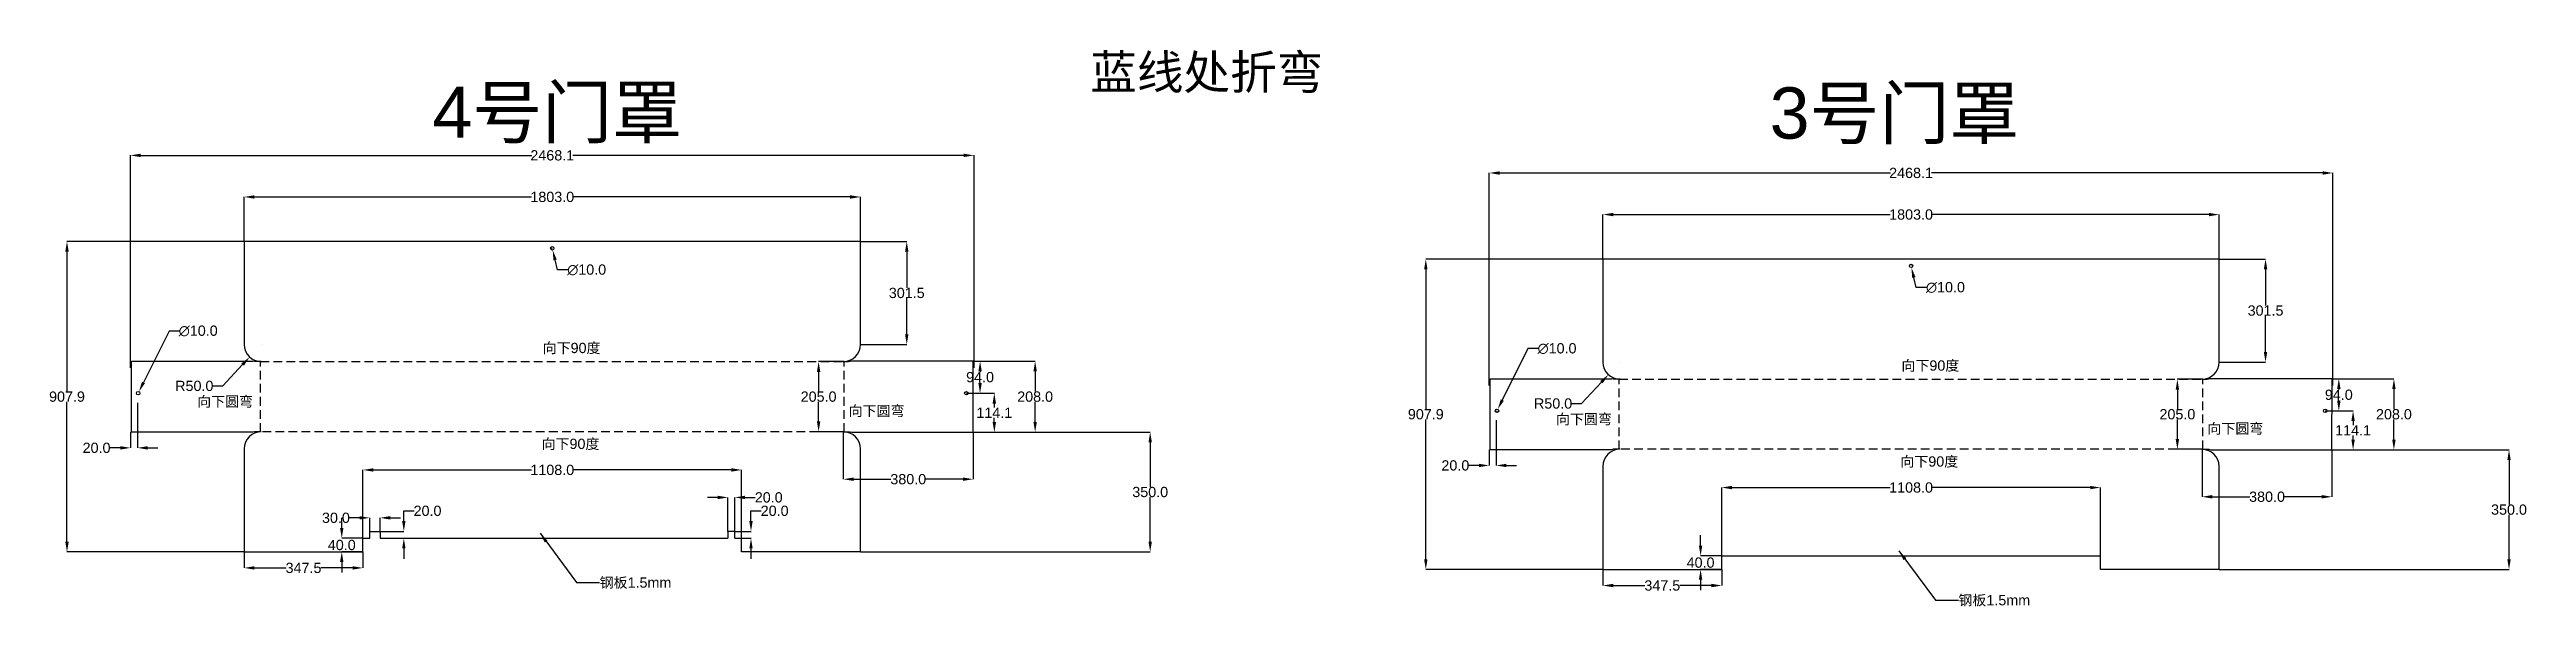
# Model space of a CAD drawing. Header units: millimetres. Extents: x -567 to 6680, y -175 to 1454.
import ezdxf

# ---------------------------------------------------------------- set-up
doc = ezdxf.new("R2010")
doc.units = ezdxf.units.MM
doc.linetypes.add('DASHEDX2', pattern=[38.1, 25.4, -12.7])
doc.styles.get("Standard").update_dxf_attribs({"font": 'arial.ttf'})
doc.dimstyles.get("Standard").update_dxf_attribs({"dimtxt": 30, "dimasz": 30, "dimexe": 0.18, "dimexo": 0.0625, "dimgap": 0.09, "dimtad": 0, "dimtih": 1, "dimtoh": 1, "dimdec": 1, "dimzin": 0, "dimdsep": 46, "dimtxsty": 'Standard', "dimcen": 0.09, "dimclrd": 3, "dimclre": 3, "dimclrt": 3, "dimadec": 0, "dimazin": 0, "dimtfac": 1, "dimtdec": 1, "dimtofl": 0, "dimtmove": 0, "dimatfit": 3, "dimfxl": 1, "dimtolj": 1, "dimtzin": 0, "dimarcsym": 0})

# ---------------------------------------------------------------- blocks, each defined once
blk = doc.blocks.new('*D2')
at = {"color": 3, "lineweight": -2, "transparency": 16777216}
for p, q in [((-217.2, 631.1), (-291.9, 480.6)), ((-187.2, 631.1), (-217.2, 631.1)), ((-307.6, 449.3), (-307.4, 449.3)), ((-307.5, 449.2), (-307.5, 449.4))]:
    blk.add_line(p, q, dxfattribs=at)
at = {"color": 3, "transparency": 16777216}
blk.add_solid([(-296.4, 482.8), (-287.5, 478.4), (-305.3, 453.7)], dxfattribs=at)
at = {"layer": 'Defpoints', "color": 0, "transparency": 16777216}
for p in [(-309.7, 444.8), (-305.3, 453.7)]:
    blk.add_point(p, dxfattribs=at)
at = {"color": 3, "transparency": 16777216, "insert": (-131.9, 631.1), "char_height": 30, "attachment_point": 5}
blk.add_mtext('\\A1;∅10.0', dxfattribs=at)
blk = doc.blocks.new('*D3')
at = {"color": 3, "lineweight": -2, "transparency": 16777216}
for p, q in [((52.4, 591.6), (52.6, 591.6)), ((52.5, 591.5), (52.5, 591.7)), ((-60, 470.4), (-1.9, 532.9)), ((-90, 470.4), (-60, 470.4))]:
    blk.add_line(p, q, dxfattribs=at)
at = {"color": 3, "transparency": 16777216}
blk.add_solid([(-5.6, 536.3), (1.8, 529.5), (18.5, 554.9)], dxfattribs=at)
at = {"layer": 'Defpoints', "color": 0, "transparency": 16777216}
for p in [(52.5, 591.6), (18.5, 554.9)]:
    blk.add_point(p, dxfattribs=at)
at = {"color": 3, "transparency": 16777216, "insert": (-143.3, 470.4), "char_height": 30, "attachment_point": 5}
blk.add_mtext('\\A1;R50.0', dxfattribs=at)
blk = doc.blocks.new('*D4')
at = {"color": 3, "lineweight": -2, "transparency": 16777216}
for p, q in [((-310, 421.3), (-310, 289.1)), ((-330, 334.9), (-330, 289.1)), ((-360, 289.3), (-390, 289.3)), ((-280, 289.3), (-250, 289.3))]:
    blk.add_line(p, q, dxfattribs=at)
at = {"color": 3, "transparency": 16777216}
for points in [[(-360, 294.3), (-360, 284.3), (-330, 289.3)], [(-280, 294.3), (-280, 284.3), (-310, 289.3)]]:
    blk.add_solid(points, dxfattribs=at)
at = {"layer": 'Defpoints', "color": 0, "transparency": 16777216}
for p in [(-310, 421.4), (-330, 335), (-330, 289.3)]:
    blk.add_point(p, dxfattribs=at)
at = {"color": 3, "transparency": 16777216, "insert": (-429.3, 289.3), "char_height": 30, "attachment_point": 5}
blk.add_mtext('\\A1;20.0', dxfattribs=at)
blk = doc.blocks.new('*D6')
at = {"color": 3, "lineweight": -2, "transparency": 16777216}
for p, q in [((2135.6, 335), (2653.6, 335)), ((2653.4, 305), (2653.4, 175.4)), ((2653.4, 15), (2653.4, 144.6)), ((1805.6, -15), (2653.6, -15))]:
    blk.add_line(p, q, dxfattribs=at)
at = {"color": 3, "transparency": 16777216}
for points in [[(2648.4, 305), (2658.4, 305), (2653.4, 335)], [(2648.4, 15), (2658.4, 15), (2653.4, -15)]]:
    blk.add_solid(points, dxfattribs=at)
at = {"layer": 'Defpoints', "color": 0, "transparency": 16777216}
for p in [(2135.5, 335), (2653.4, 335), (1805.5, -15)]:
    blk.add_point(p, dxfattribs=at)
at = {"color": 3, "transparency": 16777216, "insert": (2653.4, 160), "char_height": 30, "attachment_point": 5}
blk.add_mtext('\\A1;350.0', dxfattribs=at)
blk = doc.blocks.new('*D8')
at = {"color": 3, "lineweight": -2, "transparency": 16777216}
for p, q in [((2.5, -15), (2.5, -62)), ((32.5, -61.9), (125.4, -61.9)), ((320, -61.9), (227.1, -61.9)), ((350, -15.1), (350, -62))]:
    blk.add_line(p, q, dxfattribs=at)
at = {"color": 3, "transparency": 16777216}
for points in [[(32.5, -56.9), (32.5, -66.9), (2.5, -61.9)], [(320, -56.9), (320, -66.9), (350, -61.9)]]:
    blk.add_solid(points, dxfattribs=at)
at = {"layer": 'Defpoints', "color": 0, "transparency": 16777216}
for p in [(2.5, -14.9), (350, -15), (350, -61.9)]:
    blk.add_point(p, dxfattribs=at)
at = {"color": 3, "transparency": 16777216, "insert": (176.2, -61.9), "char_height": 30, "attachment_point": 5}
blk.add_mtext('\\A1;347.5', dxfattribs=at)
blk = doc.blocks.new('*D9')
at = {"color": 3, "lineweight": -2, "transparency": 16777216}
for p, q in [((2135.6, 543), (2316.9, 543)), ((2316.7, 513), (2316.7, 454.4)), ((2316.7, 365), (2316.7, 423.6)), ((2135.6, 335), (2316.9, 335))]:
    blk.add_line(p, q, dxfattribs=at)
at = {"color": 3, "transparency": 16777216}
for points in [[(2311.7, 513), (2321.7, 513), (2316.7, 543)], [(2311.7, 365), (2321.7, 365), (2316.7, 335)]]:
    blk.add_solid(points, dxfattribs=at)
at = {"layer": 'Defpoints', "color": 0, "transparency": 16777216}
for p in [(2135.5, 543), (2135.5, 335), (2316.7, 335)]:
    blk.add_point(p, dxfattribs=at)
at = {"color": 3, "transparency": 16777216, "insert": (2316.7, 439), "char_height": 30, "attachment_point": 5}
blk.add_mtext('\\A1;208.0', dxfattribs=at)
blk = doc.blocks.new('*D10')
at = {"color": 3, "lineweight": -2, "transparency": 16777216}
for p, q in [((-330.1, 523.1), (-330.1, 1145)), ((-300.1, 1144.8), (844.2, 1144.8)), ((2108, 1144.8), (963.7, 1144.8)), ((2138, 523.1), (2138, 1145))]:
    blk.add_line(p, q, dxfattribs=at)
at = {"color": 3, "transparency": 16777216}
for points in [[(-300.1, 1149.8), (-300.1, 1139.8), (-330.1, 1144.8)], [(2108, 1149.8), (2108, 1139.8), (2138, 1144.8)]]:
    blk.add_solid(points, dxfattribs=at)
at = {"layer": 'Defpoints', "color": 0, "transparency": 16777216}
for p in [(2138, 1144.8), (-330.1, 523), (2138, 523.1)]:
    blk.add_point(p, dxfattribs=at)
at = {"color": 3, "transparency": 16777216, "insert": (904, 1144.8), "char_height": 30, "attachment_point": 5}
blk.add_mtext('\\A1;2468.1', dxfattribs=at)
blk = doc.blocks.new('*D12')
at = {"color": 3, "lineweight": -2, "transparency": 16777216}
for p, q in [((1757.9, 541.5), (1683, 541.5)), ((1683.2, 511.5), (1683.2, 454.4)), ((1683.2, 366.5), (1683.2, 423.6)), ((1757.9, 336.5), (1683, 336.5))]:
    blk.add_line(p, q, dxfattribs=at)
at = {"color": 3, "transparency": 16777216}
for points in [[(1678.2, 511.5), (1688.2, 511.5), (1683.2, 541.5)], [(1678.2, 366.5), (1688.2, 366.5), (1683.2, 336.5)]]:
    blk.add_solid(points, dxfattribs=at)
at = {"layer": 'Defpoints', "color": 0, "transparency": 16777216}
for p in [(1683.2, 541.5), (1758, 541.5), (1758, 336.5)]:
    blk.add_point(p, dxfattribs=at)
at = {"color": 3, "transparency": 16777216, "insert": (1683.2, 439), "char_height": 30, "attachment_point": 5}
blk.add_mtext('\\A1;205.0', dxfattribs=at)
blk = doc.blocks.new('*D14')
at = {"color": 3, "lineweight": -2, "transparency": 16777216}
for p, q in [((1755.5, 336.4), (1755.5, 197.5)), ((2135.5, 334.9), (2135.5, 197.5)), ((1785.5, 197.6), (1894.9, 197.6)), ((2105.5, 197.6), (1996.1, 197.6))]:
    blk.add_line(p, q, dxfattribs=at)
at = {"color": 3, "transparency": 16777216}
for points in [[(1785.5, 202.6), (1785.5, 192.6), (1755.5, 197.6)], [(2105.5, 202.6), (2105.5, 192.6), (2135.5, 197.6)]]:
    blk.add_solid(points, dxfattribs=at)
at = {"layer": 'Defpoints', "color": 0, "transparency": 16777216}
for p in [(1755.5, 336.5), (2135.5, 335), (2135.5, 197.6)]:
    blk.add_point(p, dxfattribs=at)
at = {"color": 3, "transparency": 16777216, "insert": (1945.5, 197.6), "char_height": 30, "attachment_point": 5}
blk.add_mtext('\\A1;380.0', dxfattribs=at)
blk = doc.blocks.new('*D15')
at = {"color": 3, "lineweight": -2, "transparency": 16777216}
for p, q in [((2115.6, 449), (2197.5, 449)), ((2197.3, 419), (2197.3, 407.1)), ((2197.3, 364.9), (2197.3, 376.8)), ((2138.1, 334.9), (2197.5, 334.9))]:
    blk.add_line(p, q, dxfattribs=at)
at = {"color": 3, "transparency": 16777216}
for points in [[(2192.3, 419), (2202.3, 419), (2197.3, 449)], [(2192.3, 364.9), (2202.3, 364.9), (2197.3, 334.9)]]:
    blk.add_solid(points, dxfattribs=at)
at = {"layer": 'Defpoints', "color": 0, "transparency": 16777216}
for p in [(2115.5, 449), (2138, 334.9), (2197.3, 334.9)]:
    blk.add_point(p, dxfattribs=at)
at = {"color": 3, "transparency": 16777216, "insert": (2197.3, 392), "char_height": 30, "attachment_point": 5}
blk.add_mtext('\\A1;114.1', dxfattribs=at)
blk = doc.blocks.new('*D16')
at = {"color": 3, "lineweight": -2, "transparency": 16777216}
for p, q in [((2135.6, 543), (2155.7, 543)), ((2155.6, 513), (2155.6, 511.4)), ((2115.6, 449), (2155.7, 449)), ((2155.6, 479), (2155.6, 480.6))]:
    blk.add_line(p, q, dxfattribs=at)
at = {"color": 3, "transparency": 16777216}
for points in [[(2150.6, 513), (2160.6, 513), (2155.6, 543)], [(2150.6, 479), (2160.6, 479), (2155.6, 449)]]:
    blk.add_solid(points, dxfattribs=at)
at = {"layer": 'Defpoints', "color": 0, "transparency": 16777216}
for p in [(2135.5, 543), (2155.6, 543), (2115.5, 449)]:
    blk.add_point(p, dxfattribs=at)
at = {"color": 3, "transparency": 16777216, "insert": (2155.6, 496), "char_height": 30, "attachment_point": 5}
blk.add_mtext('\\A1;94.0', dxfattribs=at)
blk = doc.blocks.new('*D17')
at = {"color": 3, "lineweight": -2, "transparency": 16777216}
for p, q in [((340, 84.6), (310, 84.6)), ((370, 45.1), (370, 84.8)), ((400, 45.1), (400, 84.8)), ((430, 84.6), (460, 84.6))]:
    blk.add_line(p, q, dxfattribs=at)
at = {"color": 3, "transparency": 16777216}
for points in [[(340, 89.6), (340, 79.6), (370, 84.6)], [(430, 89.6), (430, 79.6), (400, 84.6)]]:
    blk.add_solid(points, dxfattribs=at)
at = {"layer": 'Defpoints', "color": 0, "transparency": 16777216}
for p in [(370, 84.6), (370, 45), (400, 45)]:
    blk.add_point(p, dxfattribs=at)
at = {"color": 3, "transparency": 16777216, "insert": (271, 84.6), "char_height": 30, "attachment_point": 5}
blk.add_mtext('\\A1;30.0', dxfattribs=at)
blk = doc.blocks.new('*D37')
at = {"color": 3, "lineweight": -2, "transparency": 16777216}
for p, q in [((903.8, 873), (904, 873)), ((903.9, 872.9), (903.9, 873.1)), ((919.3, 809.8), (912.2, 839)), ((949.3, 809.8), (919.3, 809.8))]:
    blk.add_line(p, q, dxfattribs=at)
at = {"color": 3, "transparency": 16777216}
blk.add_solid([(917.1, 840.2), (907.4, 837.8), (905.1, 868.1)], dxfattribs=at)
at = {"layer": 'Defpoints', "color": 0, "transparency": 16777216}
for p in [(902.8, 877.9), (905.1, 868.1)]:
    blk.add_point(p, dxfattribs=at)
at = {"color": 3, "transparency": 16777216, "insert": (1004.6, 809.8), "char_height": 30, "attachment_point": 5}
blk.add_mtext('\\A1;∅10.0', dxfattribs=at)
blk = doc.blocks.new('*D41')
at = {"color": 3, "lineweight": -2, "transparency": 16777216}
for p, q in [((288.1, 55), (288.1, 85)), ((349.9, 25), (288, 25)), ((349.9, -15), (288, -15)), ((288.1, -45), (288.1, -75))]:
    blk.add_line(p, q, dxfattribs=at)
at = {"color": 3, "transparency": 16777216}
for points in [[(283.1, 55), (293.1, 55), (288.1, 25)], [(283.1, -45), (293.1, -45), (288.1, -15)]]:
    blk.add_solid(points, dxfattribs=at)
at = {"layer": 'Defpoints', "color": 0, "transparency": 16777216}
for p in [(288.1, 25), (350, 25), (350, -15)]:
    blk.add_point(p, dxfattribs=at)
at = {"color": 3, "transparency": 16777216, "insert": (288.1, 5), "char_height": 30, "attachment_point": 5}
blk.add_mtext('\\A1;40.0', dxfattribs=at)
blk = doc.blocks.new('*D42')
at = {"color": 3, "lineweight": -2, "transparency": 16777216}
for p, q in [((469.7, 75), (469.7, 105)), ((469.7, 105), (499.7, 105)), ((400.1, 45), (469.9, 45)), ((400.1, 25), (469.9, 25)), ((469.7, -5), (469.7, -35))]:
    blk.add_line(p, q, dxfattribs=at)
at = {"color": 3, "transparency": 16777216}
for points in [[(464.7, 75), (474.7, 75), (469.7, 45)], [(464.7, -5), (474.7, -5), (469.7, 25)]]:
    blk.add_solid(points, dxfattribs=at)
at = {"layer": 'Defpoints', "color": 0, "transparency": 16777216}
for p in [(400, 45), (400, 25), (469.7, 45)]:
    blk.add_point(p, dxfattribs=at)
at = {"color": 3, "transparency": 16777216, "insert": (539, 105), "char_height": 30, "attachment_point": 5}
blk.add_mtext('\\A1;20.0', dxfattribs=at)
blk = doc.blocks.new('*D43')
at = {"color": 3, "lineweight": -2, "transparency": 16777216}
for p, q in [((1388, 144.3), (1358, 144.3)), ((1418, 45.1), (1418, 144.4)), ((1438, 45.1), (1438, 144.4)), ((1468, 144.3), (1498, 144.3))]:
    blk.add_line(p, q, dxfattribs=at)
at = {"color": 3, "transparency": 16777216}
for points in [[(1388, 149.3), (1388, 139.3), (1418, 144.3)], [(1468, 149.3), (1468, 139.3), (1438, 144.3)]]:
    blk.add_solid(points, dxfattribs=at)
at = {"layer": 'Defpoints', "color": 0, "transparency": 16777216}
for p in [(1438, 144.3), (1418, 45), (1438, 45)]:
    blk.add_point(p, dxfattribs=at)
at = {"color": 3, "transparency": 16777216, "insert": (1537.3, 144.3), "char_height": 30, "attachment_point": 5}
blk.add_mtext('\\A1;20.0', dxfattribs=at)
blk = doc.blocks.new('*D44')
at = {"color": 3, "lineweight": -2, "transparency": 16777216}
for p, q in [((1485.4, 75), (1485.4, 105)), ((1485.4, 105), (1515.4, 105)), ((1438.1, 45), (1485.5, 45)), ((1438.1, 25), (1485.5, 25)), ((1485.4, -5), (1485.4, -35))]:
    blk.add_line(p, q, dxfattribs=at)
at = {"color": 3, "transparency": 16777216}
for points in [[(1480.4, 75), (1490.4, 75), (1485.4, 45)], [(1480.4, -5), (1490.4, -5), (1485.4, 25)]]:
    blk.add_solid(points, dxfattribs=at)
at = {"layer": 'Defpoints', "color": 0, "transparency": 16777216}
for p in [(1438, 45), (1438, 25), (1485.4, 45)]:
    blk.add_point(p, dxfattribs=at)
at = {"color": 3, "transparency": 16777216, "insert": (1554.6, 105), "char_height": 30, "attachment_point": 5}
blk.add_mtext('\\A1;20.0', dxfattribs=at)
blk = doc.blocks.new('*D46')
at = {"color": 3, "lineweight": -2, "transparency": 16777216}
for p, q in [((350, 25.1), (350, 224.9)), ((380, 224.7), (843.1, 224.7)), ((1428, 224.7), (964.9, 224.7)), ((1458, 25.1), (1458, 224.9))]:
    blk.add_line(p, q, dxfattribs=at)
at = {"color": 3, "transparency": 16777216}
for points in [[(380, 229.7), (380, 219.7), (350, 224.7)], [(1428, 229.7), (1428, 219.7), (1458, 224.7)]]:
    blk.add_solid(points, dxfattribs=at)
at = {"layer": 'Defpoints', "color": 0, "transparency": 16777216}
for p in [(1458, 224.7), (350, 25), (1458, 25)]:
    blk.add_point(p, dxfattribs=at)
at = {"color": 3, "transparency": 16777216, "insert": (904, 224.7), "char_height": 30, "attachment_point": 5}
blk.add_mtext('\\A1;1108.0', dxfattribs=at)
blk = doc.blocks.new('*D47')
at = {"color": 3, "lineweight": -2, "transparency": 16777216}
for p, q in [((2.5, 893.1), (2.5, 1023.4)), ((32.5, 1023.2), (843.1, 1023.2)), ((1775.5, 1023.2), (964.9, 1023.2)), ((1805.5, 893.1), (1805.5, 1023.4))]:
    blk.add_line(p, q, dxfattribs=at)
at = {"color": 3, "transparency": 16777216}
for points in [[(32.5, 1028.2), (32.5, 1018.2), (2.5, 1023.2)], [(1775.5, 1028.2), (1775.5, 1018.2), (1805.5, 1023.2)]]:
    blk.add_solid(points, dxfattribs=at)
at = {"layer": 'Defpoints', "color": 0, "transparency": 16777216}
for p in [(1805.5, 1023.2), (2.5, 893), (1805.5, 893)]:
    blk.add_point(p, dxfattribs=at)
at = {"color": 3, "transparency": 16777216, "insert": (904, 1023.2), "char_height": 30, "attachment_point": 5}
blk.add_mtext('\\A1;1803.0', dxfattribs=at)
blk = doc.blocks.new('*D48')
at = {"color": 3, "lineweight": -2, "transparency": 16777216}
for p, q in [((2.4, 893), (-515.9, 893)), ((-515.8, 863), (-515.8, 454.4)), ((-515.8, 15.1), (-515.8, 423.6)), ((2.4, -14.9), (-515.9, -14.9))]:
    blk.add_line(p, q, dxfattribs=at)
at = {"color": 3, "transparency": 16777216}
for points in [[(-520.8, 863), (-510.8, 863), (-515.8, 893)], [(-520.8, 15.1), (-510.8, 15.1), (-515.8, -14.9)]]:
    blk.add_solid(points, dxfattribs=at)
at = {"layer": 'Defpoints', "color": 0, "transparency": 16777216}
for p in [(2.5, 893), (-515.8, -14.9), (2.5, -14.9)]:
    blk.add_point(p, dxfattribs=at)
at = {"color": 3, "transparency": 16777216, "insert": (-515.8, 439), "char_height": 30, "attachment_point": 5}
blk.add_mtext('\\A1;907.9', dxfattribs=at)
blk = doc.blocks.new('*D49')
at = {"color": 3, "lineweight": -2, "transparency": 16777216}
for p, q in [((1805.6, 893), (1941.3, 893)), ((1941.1, 863), (1941.1, 757.7)), ((1941.1, 621.5), (1941.1, 726.8)), ((1805.6, 591.5), (1941.3, 591.5))]:
    blk.add_line(p, q, dxfattribs=at)
at = {"color": 3, "transparency": 16777216}
for points in [[(1936.1, 863), (1946.1, 863), (1941.1, 893)], [(1936.1, 621.5), (1946.1, 621.5), (1941.1, 591.5)]]:
    blk.add_solid(points, dxfattribs=at)
at = {"layer": 'Defpoints', "color": 0, "transparency": 16777216}
for p in [(1805.5, 893), (1805.6, 591.5), (1941.1, 591.5)]:
    blk.add_point(p, dxfattribs=at)
at = {"color": 3, "transparency": 16777216, "insert": (1941.1, 742.3), "char_height": 30, "attachment_point": 5}
blk.add_mtext('\\A1;301.5', dxfattribs=at)
blk = doc.blocks.new('*D74')
at = {"color": 3, "lineweight": -2, "transparency": 16777216}
for p, q in [((3758.3, 579.6), (3683.5, 429.1)), ((3788.3, 579.6), (3758.3, 579.6)), ((3667.9, 397.8), (3668.1, 397.8)), ((3668, 397.7), (3668, 397.9))]:
    blk.add_line(p, q, dxfattribs=at)
at = {"color": 3, "transparency": 16777216}
blk.add_solid([(3679.1, 431.3), (3688, 426.9), (3670.2, 402.2)], dxfattribs=at)
at = {"layer": 'Defpoints', "color": 0, "transparency": 16777216}
for p in [(3665.7, 393.3), (3670.2, 402.2)]:
    blk.add_point(p, dxfattribs=at)
at = {"color": 3, "transparency": 16777216, "insert": (3843.6, 579.6), "char_height": 30, "attachment_point": 5}
blk.add_mtext('\\A1;∅10.0', dxfattribs=at)
blk = doc.blocks.new('*D75')
at = {"color": 3, "lineweight": -2, "transparency": 16777216}
for p, q in [((4027.9, 540.1), (4028.1, 540.1)), ((4028, 540), (4028, 540.2)), ((3915.5, 418.9), (3973.6, 481.4)), ((3885.5, 418.9), (3915.5, 418.9))]:
    blk.add_line(p, q, dxfattribs=at)
at = {"color": 3, "transparency": 16777216}
blk.add_solid([(3969.9, 484.8), (3977.2, 478), (3994, 503.4)], dxfattribs=at)
at = {"layer": 'Defpoints', "color": 0, "transparency": 16777216}
for p in [(4028, 540.1), (3994, 503.4)]:
    blk.add_point(p, dxfattribs=at)
at = {"color": 3, "transparency": 16777216, "insert": (3832.1, 418.9), "char_height": 30, "attachment_point": 5}
blk.add_mtext('\\A1;R50.0', dxfattribs=at)
blk = doc.blocks.new('*D72')
at = {"color": 3, "lineweight": -2, "transparency": 16777216}
for p, q in [((3665.5, 369.9), (3665.5, 237.6)), ((3615.5, 237.8), (3585.5, 237.8)), ((3645.5, 283.4), (3645.5, 237.6)), ((3695.5, 237.8), (3725.5, 237.8))]:
    blk.add_line(p, q, dxfattribs=at)
at = {"color": 3, "transparency": 16777216}
for points in [[(3615.5, 242.8), (3615.5, 232.8), (3645.5, 237.8)], [(3695.5, 242.8), (3695.5, 232.8), (3665.5, 237.8)]]:
    blk.add_solid(points, dxfattribs=at)
at = {"layer": 'Defpoints', "color": 0, "transparency": 16777216}
for p in [(3665.5, 369.9), (3645.5, 283.5), (3645.5, 237.8)]:
    blk.add_point(p, dxfattribs=at)
at = {"color": 3, "transparency": 16777216, "insert": (3546.2, 237.8), "char_height": 30, "attachment_point": 5}
blk.add_mtext('\\A1;20.0', dxfattribs=at)
blk = doc.blocks.new('*D76')
at = {"color": 3, "lineweight": -2, "transparency": 16777216}
for p, q in [((6111, 283.5), (6629, 283.5)), ((6628.9, 253.5), (6628.9, 123.9)), ((6628.9, -36.5), (6628.9, 93.1)), ((5781, -66.5), (6629, -66.5))]:
    blk.add_line(p, q, dxfattribs=at)
at = {"color": 3, "transparency": 16777216}
for points in [[(6623.9, 253.5), (6633.9, 253.5), (6628.9, 283.5)], [(6623.9, -36.5), (6633.9, -36.5), (6628.9, -66.5)]]:
    blk.add_solid(points, dxfattribs=at)
at = {"layer": 'Defpoints', "color": 0, "transparency": 16777216}
for p in [(6111, 283.5), (6628.9, 283.5), (5781, -66.5)]:
    blk.add_point(p, dxfattribs=at)
at = {"color": 3, "transparency": 16777216, "insert": (6628.9, 108.5), "char_height": 30, "attachment_point": 5}
blk.add_mtext('\\A1;350.0', dxfattribs=at)
blk = doc.blocks.new('*D77')
at = {"color": 3, "lineweight": -2, "transparency": 16777216}
for p, q in [((3978, -66.5), (3978, -113.5)), ((4325.5, -66.6), (4325.5, -113.5)), ((4008, -113.4), (4100.9, -113.4)), ((4295.5, -113.4), (4202.5, -113.4))]:
    blk.add_line(p, q, dxfattribs=at)
at = {"color": 3, "transparency": 16777216}
for points in [[(4008, -108.4), (4008, -118.4), (3978, -113.4)], [(4295.5, -108.4), (4295.5, -118.4), (4325.5, -113.4)]]:
    blk.add_solid(points, dxfattribs=at)
at = {"layer": 'Defpoints', "color": 0, "transparency": 16777216}
for p in [(3978, -66.4), (4325.5, -66.5), (4325.5, -113.4)]:
    blk.add_point(p, dxfattribs=at)
at = {"color": 3, "transparency": 16777216, "insert": (4151.7, -113.4), "char_height": 30, "attachment_point": 5}
blk.add_mtext('\\A1;347.5', dxfattribs=at)
blk = doc.blocks.new('*D78')
at = {"color": 3, "lineweight": -2, "transparency": 16777216}
for p, q in [((6111, 491.5), (6292.4, 491.5)), ((6292.2, 461.5), (6292.2, 402.9)), ((6292.2, 313.5), (6292.2, 372.1)), ((6111, 283.5), (6292.4, 283.5))]:
    blk.add_line(p, q, dxfattribs=at)
at = {"color": 3, "transparency": 16777216}
for points in [[(6287.2, 461.5), (6297.2, 461.5), (6292.2, 491.5)], [(6287.2, 313.5), (6297.2, 313.5), (6292.2, 283.5)]]:
    blk.add_solid(points, dxfattribs=at)
at = {"layer": 'Defpoints', "color": 0, "transparency": 16777216}
for p in [(6111, 491.5), (6111, 283.5), (6292.2, 283.5)]:
    blk.add_point(p, dxfattribs=at)
at = {"color": 3, "transparency": 16777216, "insert": (6292.2, 387.5), "char_height": 30, "attachment_point": 5}
blk.add_mtext('\\A1;208.0', dxfattribs=at)
blk = doc.blocks.new('*D73')
at = {"color": 3, "lineweight": -2, "transparency": 16777216}
for p, q in [((3645.4, 471.6), (3645.4, 1093.5)), ((3675.4, 1093.3), (4819.7, 1093.3)), ((6083.5, 1093.3), (4939.2, 1093.3)), ((6113.5, 471.6), (6113.5, 1093.5))]:
    blk.add_line(p, q, dxfattribs=at)
at = {"color": 3, "transparency": 16777216}
for points in [[(3675.4, 1098.3), (3675.4, 1088.3), (3645.4, 1093.3)], [(6083.5, 1098.3), (6083.5, 1088.3), (6113.5, 1093.3)]]:
    blk.add_solid(points, dxfattribs=at)
at = {"layer": 'Defpoints', "color": 0, "transparency": 16777216}
for p in [(6113.5, 1093.3), (3645.4, 471.5), (6113.5, 471.6)]:
    blk.add_point(p, dxfattribs=at)
at = {"color": 3, "transparency": 16777216, "insert": (4879.4, 1093.3), "char_height": 30, "attachment_point": 5}
blk.add_mtext('\\A1;2468.1', dxfattribs=at)
blk = doc.blocks.new('*D79')
at = {"color": 3, "lineweight": -2, "transparency": 16777216}
for p, q in [((5733.4, 490), (5658.5, 490)), ((5658.7, 460), (5658.7, 402.9)), ((5658.7, 315), (5658.7, 372.1)), ((5733.4, 285), (5658.5, 285))]:
    blk.add_line(p, q, dxfattribs=at)
at = {"color": 3, "transparency": 16777216}
for points in [[(5653.7, 460), (5663.7, 460), (5658.7, 490)], [(5653.7, 315), (5663.7, 315), (5658.7, 285)]]:
    blk.add_solid(points, dxfattribs=at)
at = {"layer": 'Defpoints', "color": 0, "transparency": 16777216}
for p in [(5658.7, 490), (5733.5, 490), (5733.5, 285)]:
    blk.add_point(p, dxfattribs=at)
at = {"color": 3, "transparency": 16777216, "insert": (5658.7, 387.5), "char_height": 30, "attachment_point": 5}
blk.add_mtext('\\A1;205.0', dxfattribs=at)
blk = doc.blocks.new('*D81')
at = {"color": 3, "lineweight": -2, "transparency": 16777216}
for p, q in [((5731, 284.9), (5731, 146)), ((6111, 283.4), (6111, 146)), ((5761, 146.2), (5870.3, 146.2)), ((6081, 146.2), (5971.6, 146.2))]:
    blk.add_line(p, q, dxfattribs=at)
at = {"color": 3, "transparency": 16777216}
for points in [[(5761, 151.2), (5761, 141.2), (5731, 146.2)], [(6081, 151.2), (6081, 141.2), (6111, 146.2)]]:
    blk.add_solid(points, dxfattribs=at)
at = {"layer": 'Defpoints', "color": 0, "transparency": 16777216}
for p in [(5731, 285), (6111, 283.5), (6111, 146.2)]:
    blk.add_point(p, dxfattribs=at)
at = {"color": 3, "transparency": 16777216, "insert": (5921, 146.2), "char_height": 30, "attachment_point": 5}
blk.add_mtext('\\A1;380.0', dxfattribs=at)
blk = doc.blocks.new('*D82')
at = {"color": 3, "lineweight": -2, "transparency": 16777216}
for p, q in [((6091, 397.5), (6172.9, 397.5)), ((6172.7, 367.5), (6172.7, 355.6)), ((6172.7, 313.4), (6172.7, 325.3)), ((6113.5, 283.4), (6172.9, 283.4))]:
    blk.add_line(p, q, dxfattribs=at)
at = {"color": 3, "transparency": 16777216}
for points in [[(6167.7, 367.5), (6177.7, 367.5), (6172.7, 397.5)], [(6167.7, 313.4), (6177.7, 313.4), (6172.7, 283.4)]]:
    blk.add_solid(points, dxfattribs=at)
at = {"layer": 'Defpoints', "color": 0, "transparency": 16777216}
for p in [(6091, 397.5), (6113.5, 283.4), (6172.7, 283.4)]:
    blk.add_point(p, dxfattribs=at)
at = {"color": 3, "transparency": 16777216, "insert": (6172.7, 340.5), "char_height": 30, "attachment_point": 5}
blk.add_mtext('\\A1;114.1', dxfattribs=at)
blk = doc.blocks.new('*D83')
at = {"color": 3, "lineweight": -2, "transparency": 16777216}
for p, q in [((6111, 491.5), (6131.2, 491.5)), ((6131, 461.5), (6131, 459.9)), ((6091, 397.5), (6131.2, 397.5)), ((6131, 427.5), (6131, 429.1))]:
    blk.add_line(p, q, dxfattribs=at)
at = {"color": 3, "transparency": 16777216}
for points in [[(6126, 461.5), (6136, 461.5), (6131, 491.5)], [(6126, 427.5), (6136, 427.5), (6131, 397.5)]]:
    blk.add_solid(points, dxfattribs=at)
at = {"layer": 'Defpoints', "color": 0, "transparency": 16777216}
for p in [(6111, 491.5), (6131, 491.5), (6091, 397.5)]:
    blk.add_point(p, dxfattribs=at)
at = {"color": 3, "transparency": 16777216, "insert": (6131, 444.5), "char_height": 30, "attachment_point": 5}
blk.add_mtext('\\A1;94.0', dxfattribs=at)
blk = doc.blocks.new('*D85')
at = {"color": 3, "lineweight": -2, "transparency": 16777216}
for p, q in [((4879.3, 821.5), (4879.5, 821.5)), ((4879.4, 821.4), (4879.4, 821.6)), ((4894.8, 758.3), (4887.7, 787.5)), ((4924.8, 758.3), (4894.8, 758.3))]:
    blk.add_line(p, q, dxfattribs=at)
at = {"color": 3, "transparency": 16777216}
blk.add_solid([(4892.5, 788.7), (4882.8, 786.3), (4880.6, 816.6)], dxfattribs=at)
at = {"layer": 'Defpoints', "color": 0, "transparency": 16777216}
for p in [(4878.2, 826.4), (4880.6, 816.6)]:
    blk.add_point(p, dxfattribs=at)
at = {"color": 3, "transparency": 16777216, "insert": (4980.1, 758.3), "char_height": 30, "attachment_point": 5}
blk.add_mtext('\\A1;∅10.0', dxfattribs=at)
blk = doc.blocks.new('*D86')
at = {"color": 3, "lineweight": -2, "transparency": 16777216}
for p, q in [((4263.6, 3.5), (4263.6, 33.5)), ((4325.4, -26.5), (4263.4, -26.5)), ((4325.4, -66.5), (4263.4, -66.5)), ((4263.6, -96.5), (4263.6, -126.5))]:
    blk.add_line(p, q, dxfattribs=at)
at = {"color": 3, "transparency": 16777216}
for points in [[(4258.6, 3.5), (4268.6, 3.5), (4263.6, -26.5)], [(4258.6, -96.5), (4268.6, -96.5), (4263.6, -66.5)]]:
    blk.add_solid(points, dxfattribs=at)
at = {"layer": 'Defpoints', "color": 0, "transparency": 16777216}
for p in [(4263.6, -26.5), (4325.5, -26.5), (4325.5, -66.5)]:
    blk.add_point(p, dxfattribs=at)
at = {"color": 3, "transparency": 16777216, "insert": (4263.6, -46.5), "char_height": 30, "attachment_point": 5}
blk.add_mtext('\\A1;40.0', dxfattribs=at)
blk = doc.blocks.new('*D90')
at = {"color": 3, "lineweight": -2, "transparency": 16777216}
for p, q in [((4325.5, -26.4), (4325.5, 173.4)), ((4355.5, 173.2), (4818.6, 173.2)), ((5403.5, 173.2), (4940.4, 173.2)), ((5433.5, -26.4), (5433.5, 173.4))]:
    blk.add_line(p, q, dxfattribs=at)
at = {"color": 3, "transparency": 16777216}
for points in [[(4355.5, 178.2), (4355.5, 168.2), (4325.5, 173.2)], [(5403.5, 178.2), (5403.5, 168.2), (5433.5, 173.2)]]:
    blk.add_solid(points, dxfattribs=at)
at = {"layer": 'Defpoints', "color": 0, "transparency": 16777216}
for p in [(5433.5, 173.2), (4325.5, -26.5), (5433.5, -26.5)]:
    blk.add_point(p, dxfattribs=at)
at = {"color": 3, "transparency": 16777216, "insert": (4879.5, 173.2), "char_height": 30, "attachment_point": 5}
blk.add_mtext('\\A1;1108.0', dxfattribs=at)
blk = doc.blocks.new('*D91')
at = {"color": 3, "lineweight": -2, "transparency": 16777216}
for p, q in [((3978, 841.6), (3978, 971.9)), ((4008, 971.7), (4818.6, 971.7)), ((5751, 971.7), (4940.4, 971.7)), ((5781, 841.6), (5781, 971.9))]:
    blk.add_line(p, q, dxfattribs=at)
at = {"color": 3, "transparency": 16777216}
for points in [[(4008, 976.7), (4008, 966.7), (3978, 971.7)], [(5751, 976.7), (5751, 966.7), (5781, 971.7)]]:
    blk.add_solid(points, dxfattribs=at)
at = {"layer": 'Defpoints', "color": 0, "transparency": 16777216}
for p in [(5781, 971.7), (3978, 841.5), (5781, 841.5)]:
    blk.add_point(p, dxfattribs=at)
at = {"color": 3, "transparency": 16777216, "insert": (4879.5, 971.7), "char_height": 30, "attachment_point": 5}
blk.add_mtext('\\A1;1803.0', dxfattribs=at)
blk = doc.blocks.new('*D92')
at = {"color": 3, "lineweight": -2, "transparency": 16777216}
for p, q in [((3977.9, 841.5), (3459.5, 841.5)), ((3459.7, 811.5), (3459.7, 402.9)), ((3459.7, -36.4), (3459.7, 372.1)), ((3977.9, -66.4), (3459.5, -66.4))]:
    blk.add_line(p, q, dxfattribs=at)
at = {"color": 3, "transparency": 16777216}
for points in [[(3454.7, 811.5), (3464.7, 811.5), (3459.7, 841.5)], [(3454.7, -36.4), (3464.7, -36.4), (3459.7, -66.4)]]:
    blk.add_solid(points, dxfattribs=at)
at = {"layer": 'Defpoints', "color": 0, "transparency": 16777216}
for p in [(3978, 841.5), (3459.7, -66.4), (3978, -66.4)]:
    blk.add_point(p, dxfattribs=at)
at = {"color": 3, "transparency": 16777216, "insert": (3459.7, 387.5), "char_height": 30, "attachment_point": 5}
blk.add_mtext('\\A1;907.9', dxfattribs=at)
blk = doc.blocks.new('*D93')
at = {"color": 3, "lineweight": -2, "transparency": 16777216}
for p, q in [((5781, 841.5), (5916.7, 841.5)), ((5916.6, 811.5), (5916.6, 706.2)), ((5916.6, 570), (5916.6, 675.3)), ((5781.1, 540), (5916.7, 540))]:
    blk.add_line(p, q, dxfattribs=at)
at = {"color": 3, "transparency": 16777216}
for points in [[(5911.6, 811.5), (5921.6, 811.5), (5916.6, 841.5)], [(5911.6, 570), (5921.6, 570), (5916.6, 540)]]:
    blk.add_solid(points, dxfattribs=at)
at = {"layer": 'Defpoints', "color": 0, "transparency": 16777216}
for p in [(5781, 841.5), (5781, 540), (5916.6, 540)]:
    blk.add_point(p, dxfattribs=at)
at = {"color": 3, "transparency": 16777216, "insert": (5916.6, 690.8), "char_height": 30, "attachment_point": 5}
blk.add_mtext('\\A1;301.5', dxfattribs=at)

msp = doc.modelspace()

# ---------------------------------------------------------------- linework, layer by layer
for p, q in [((2.5, 893.06), (2.5, 591.56)), ((1805.5, 893), (2.5, 893)), ((1805.5, 591.5), (1805.5, 893)), ((3977.97, 841.57), (3977.97, 540.07)), ((5780.97, 841.5), (3977.97, 841.5)), ((5780.97, 540), (5780.97, 841.5)), ((-327.5, 335.06), (-327.5, 543.06)), ((-327.5, 543.06), (27.5, 543.06)), ((32.5, 541.56), (27.5, 543.06)), ((52.5, 541.56), (32.5, 541.56)), ((1755.5, 541.5), (1770.5, 541.5)), ((1770.5, 541.5), (1775.5, 543)), ((2135.5, 543), (1775.5, 543)), ((2135.5, 335), (2135.56, 543)), ((3647.97, 283.57), (3647.97, 491.57)), ((3647.97, 491.57), (4002.97, 491.57)), ((4007.97, 490.07), (4002.97, 491.57)), ((4027.97, 490.07), (4007.97, 490.07)), ((5730.97, 490), (5745.97, 490)), ((5745.97, 490), (5750.97, 491.5)), ((6110.97, 491.5), (5750.97, 491.5)), ((6110.97, 283.5), (6111.03, 491.5)), ((27.5, 335.06), (-327.5, 335.06)), ((32.5, 336.56), (27.5, 335.06)), ((52.5, 336.56), (32.5, 336.56)), ((1755.5, 336.5), (1775.5, 336.5)), ((1775.5, 336.5), (1780.5, 335)), ((1780.5, 335), (2135.5, 335)), ((2.5, 286.56), (2.5, -14.94)), ((1805.5, -15), (1805.5, 286.5)), ((4002.97, 283.57), (3647.97, 283.57)), ((3977.97, 235.07), (3977.97, -66.43)), ((4007.97, 285.07), (4002.97, 283.57)), ((4027.97, 285.07), (4007.97, 285.07)), ((5730.97, 285), (5750.97, 285)), ((5750.97, 285), (5755.97, 283.5)), ((5755.97, 283.5), (6110.97, 283.5)), ((5780.97, -66.5), (5780.97, 235)), ((350, 25), (370, 24.99)), ((400, 25), (1418, 25)), ((1438, 25), (1458, 25)), ((4325.47, -26.5), (5433.47, -26.43))]:
    msp.add_line(p, q)
at = {"color": 4, "linetype": 'DASHEDX2'}
for p, q in [((50, 541.56), (1758, 541.5)), ((50, 336.5), (50, 541.5)), ((1758, 336.5), (1758, 541.5)), ((4025.47, 490.07), (5733.47, 490)), ((4025.47, 285), (4025.47, 490)), ((5733.47, 285), (5733.47, 490)), ((1758, 336.5), (50, 336.5)), ((5733.47, 285), (4025.47, 285))]:
    msp.add_line(p, q, dxfattribs=at)
at = {"color": 0}
for p, q in [((350, -15), (350, 25)), ((370, 25), (370, 45)), ((370, 45), (400, 45)), ((400, 45), (400, 25)), ((1438, 45), (1418, 45)), ((1418, 45), (1418, 25)), ((1438, 25), (1438, 45)), ((1458, -15), (1458, 25)), ((2.5, -14.94), (350, -15)), ((1805.5, -15), (1458, -15)), ((3977.97, -66.43), (4325.47, -66.5)), ((4325.47, -66.5), (4325.47, -26.5)), ((5433.47, -66.5), (5433.47, -26.5)), ((5780.97, -66.5), (5433.47, -66.5))]:
    msp.add_line(p, q, dxfattribs=at)
for centre in [(903.94, 873), (4879.41, 821.5)]:
    msp.add_circle(centre, 5, dxfattribs=at)
for centre in [(-307.5, 449.26), (2115.5, 449), (3667.97, 397.77), (6090.97, 397.5)]:
    msp.add_circle(centre, 5)
for centre, start, end in [((52.5, 591.56), 180, 270), ((1755.5, 591.5), 270, 0), ((4027.97, 540.07), 180, 270), ((5730.97, 540), 270, 0), ((52.5, 286.56), 90, 180), ((1755.5, 286.5), 0, 90), ((4027.97, 235.07), 90, 180), ((5730.97, 235), 0, 90)]:
    msp.add_arc(centre, 50, start, end)

# ---------------------------------------------------------------- texts
at = {"color": 4}
for s, height, p in [('蓝线处折弯', 100, (2477.98, 1338.18)), ('向下90度', 30, (875.81, 566.53)), ('向下90度', 30, (4851.28, 515.03)), ('向下圆弯', 30, (-134.95, 409.93)), ('向下圆弯', 30, (1770.98, 382.44)), ('向下圆弯', 30, (3840.52, 358.44)), ('向下圆弯', 30, (5746.45, 330.95)), ('向下90度', 30, (872.57, 286)), ('向下90度', 30, (4848.04, 234.5))]:
    msp.add_text(s, height=height, dxfattribs=at).set_placement(p)
at = {"color": 6}
for s, p in [('4号门罩', (553.54, 1196.18)), ('3号门罩', (4465.86, 1193.83))]:
    msp.add_text(s, height=150, dxfattribs=at).set_placement(p)
at = {"color": 3, "char_height": 30, "width": 659.8676, "attachment_point": 1}
for insert in [(1042.5, -89.73), (5017.97, -141.23)]:
    msp.add_mtext('{\\fSimSun|b0|i0|c134|p2;钢板}1.5mm', dxfattribs=dict(at, insert=insert))

# ---------------------------------------------------------------- dimensions: what is measured, and where the dimension line sits
at = {"color": 3}
for base, p1, p2, picture, middle in [((2138, 1144.79), (-330.06, 523), (2138, 523.06), '*D10', (903.97, 1144.79)), ((6113.47, 1093.3), (3645.41, 471.5), (6113.47, 471.57), '*D73', (4879.44, 1093.3)), ((1805.5, 1023.18), (2.5, 893), (1805.5, 893), '*D47', (904, 1023.18)), ((5780.97, 971.69), (3977.97, 841.5), (5780.97, 841.5), '*D91', (4879.47, 971.69)), ((2135.5, 197.65), (1755.5, 336.5), (2135.5, 335), '*D14', (1945.5, 197.65)), ((1458, 224.72), (350, 25), (1458, 25), '*D46', (904, 224.72)), ((6110.97, 146.15), (5730.97, 285), (6110.97, 283.5), '*D81', (5920.97, 146.15)), ((1438, 144.26), (1418, 45), (1438, 45), '*D43', (1537.26, 144.26)), ((5433.47, 173.22), (4325.47, -26.5), (5433.47, -26.5), '*D90', (4879.47, 173.22)), ((370, 84.63), (400, 45), (370, 45), '*D17', (271.01, 84.63)), ((350, -61.86), (2.5, -14.94), (350, -15), '*D8', (176.25, -61.86)), ((4325.47, -113.35), (3977.97, -66.43), (4325.47, -66.5), '*D77', (4151.72, -113.35))]:
    dim = msp.add_linear_dim(base=base, p1=p1, p2=p2, dimstyle='Standard', dxfattribs=at)
    dim.commit()
    dim.dimension.update_dxf_attribs({"geometry": picture, "text_midpoint": middle})
for base, p1, p2, picture, middle in [((-515.76, -14.94), (2.5, 893), (2.5, -14.94), '*D48', (-515.76, 439.03)), ((1941.09, 591.5), (1805.5, 893), (1805.56, 591.5), '*D49', (1941.09, 742.25)), ((3459.71, -66.43), (3977.97, 841.5), (3977.97, -66.43), '*D92', (3459.71, 387.54)), ((5916.56, 540), (5780.97, 841.5), (5781.03, 540), '*D93', (5916.56, 690.75)), ((1683.18, 541.5), (1758, 336.5), (1758, 541.5), '*D12', (1683.18, 439)), ((2155.56, 543), (2115.5, 449), (2135.5, 543), '*D16', (2155.56, 496)), ((2316.74, 335), (2135.5, 543), (2135.5, 335), '*D9', (2316.74, 439)), ((2197.27, 334.94), (2115.5, 449), (2138, 334.94), '*D15', (2197.27, 391.97)), ((5658.65, 490), (5733.47, 285), (5733.47, 490), '*D79', (5658.65, 387.5)), ((6131.03, 491.5), (6090.97, 397.5), (6110.97, 491.5), '*D83', (6131.03, 444.5)), ((6292.21, 283.5), (6110.97, 491.5), (6110.97, 283.5), '*D78', (6292.21, 387.5)), ((6172.74, 283.44), (6090.97, 397.5), (6113.47, 283.44), '*D82', (6172.74, 340.47)), ((2653.38, 335), (1805.5, -15), (2135.5, 335), '*D6', (2653.38, 160)), ((6628.85, 283.5), (5780.97, -66.5), (6110.97, 283.5), '*D76', (6628.85, 108.5)), ((288.13, 25), (350, -15), (350, 25), '*D41', (288.13, 5)), ((469.72, 45), (400, 25), (400, 45), '*D42', (538.98, 105)), ((1485.35, 45), (1438, 25), (1438, 45), '*D44', (1554.61, 105)), ((4263.6, -26.5), (4325.47, -66.5), (4325.47, -26.5), '*D86', (4263.6, -46.5))]:
    dim = msp.add_linear_dim(base=base, p1=p1, p2=p2, angle=90, dimstyle='Standard', dxfattribs=at)
    dim.commit()
    dim.dimension.update_dxf_attribs({"geometry": picture, "text_midpoint": middle})
for p1, p2, picture, middle in [((902.76, 877.86), (905.12, 868.14), '*D37', (1004.62, 809.84)), ((4878.23, 826.36), (4880.59, 816.65), '*D85', (4980.09, 758.35))]:
    dim = msp.add_diameter_dim_2p(p1=p1, p2=p2, dimstyle='Standard', dxfattribs=at)
    dim.commit()
    dim.dimension.update_dxf_attribs({"geometry": picture, "text_midpoint": middle})
for p1, p2, picture, middle in [((-309.72, 444.78), (-305.28, 453.74), '*D2', (-131.86, 631.13)), ((3665.75, 393.29), (3670.19, 402.24), '*D74', (3843.61, 579.64))]:
    dim = msp.add_diameter_dim_2p(p1=p1, p2=p2, dimstyle='Standard')
    dim.commit()
    dim.dimension.update_dxf_attribs({"geometry": picture, "text_midpoint": middle, "dimtype": 163})
for center, mpoint, picture, middle in [((52.5, 591.56), (18.49, 554.91), '*D3', (-143.33, 470.35)), ((4027.97, 540.07), (3993.96, 503.41), '*D75', (3832.14, 418.86))]:
    dim = msp.add_radius_dim(center=center, mpoint=mpoint, dimstyle='Standard')
    dim.commit()
    dim.dimension.update_dxf_attribs({"geometry": picture, "text_midpoint": middle, "dimtype": 164})
for base, p1, p2, picture, middle in [((-330, 289.28), (-310, 421.41), (-330, 335), '*D4', (-429.26, 289.28)), ((3645.47, 237.78), (3665.47, 369.91), (3645.47, 283.5), '*D72', (3546.21, 237.78))]:
    dim = msp.add_linear_dim(base=base, p1=p1, p2=p2, dimstyle='Standard')
    dim.commit()
    dim.dimension.update_dxf_attribs({"geometry": picture, "text_midpoint": middle})

# ---------------------------------------------------------------- leaders
at = {"annotation_type": 0, "has_hookline": 1, "hookline_direction": 0, "text_width": 209.85}
for points in [[(868.11, 39.6), (975.18, -104.73), (1042.41, -104.73)], [(4843.58, -11.9), (4950.65, -156.23), (5017.88, -156.23)]]:
    msp.add_leader(points, dimstyle='Standard', override={"dimgap": 0.09, "dimtad": 0}, dxfattribs=at)

doc.saveas('drawing.dxf')
